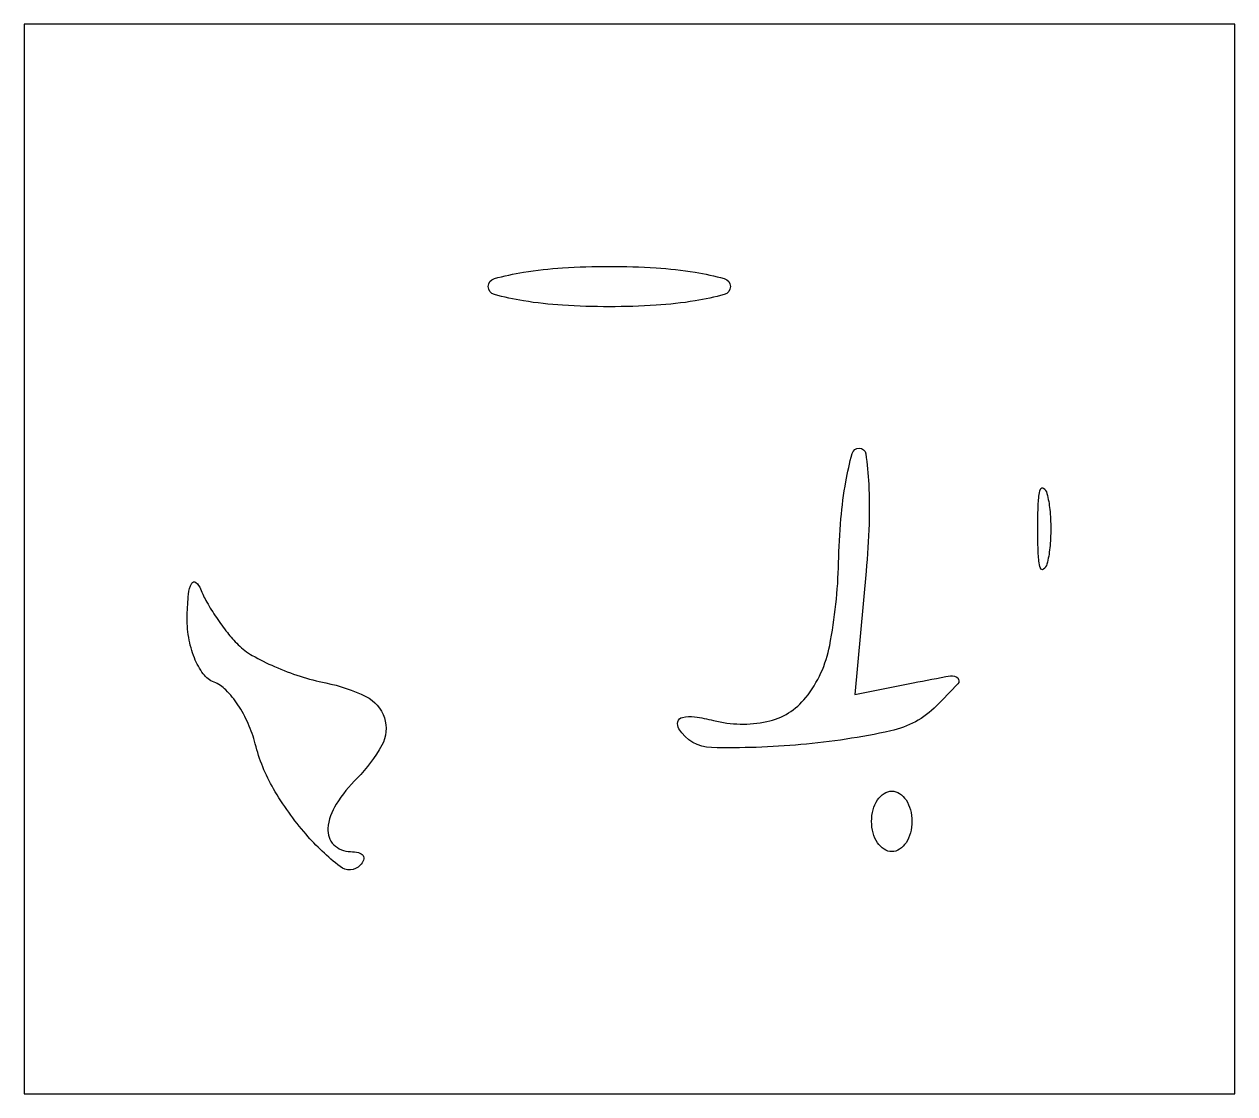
# Model space of a CAD drawing. Extents: x 0 to 60, y 1 to 54.
import ezdxf

# ---------------------------------------------------------------- set-up
doc = ezdxf.new("R2010")
doc.units = 0

msp = doc.modelspace()

# ---------------------------------------------------------------- linework, layer by layer
msp.add_lwpolyline([(0, 27.5), (0, 1), (30, 1), (60, 1), (60, 27.5), (60, 54), (30, 54), (0, 54)], close=True)
for points in [[(35, 41, -0.339565), (34.696775, 40.604992, -0.024068), (33.25, 40.291667, -0.025878), (31.316313, 40.071434, -0.015416), (29, 40, -0.015416), (26.683687, 40.071434, -0.025878), (24.75, 40.291667, -0.024068), (23.303225, 40.604992, -0.339565), (23, 41, -0.339565), (23.303225, 41.395008, -0.024068), (24.75, 41.708333, -0.025878), (26.683687, 41.928566, -0.015416), (29, 42, -0.015416), (31.316313, 41.928566, -0.025878), (33.25, 41.708333, -0.024068), (34.696775, 41.395008, -0.339565)], [(41.723924, 26.892007), (41.170071, 20.784014), (44.053785, 21.360757, -0.005101), (45.91411, 21.713125, -0.242907), (46.268131, 21.603773, -0.406412), (46.274663, 21.314517, -0.009106), (45.217059, 20.21875, -0.143723), (42.948674, 18.981249, -0.031265), (38.495378, 18.301758, -0.027861), (34.067894, 18.154723, -0.253934), (32.450117, 19.080712, -0.209825), (32.400768, 19.43109, -0.271362), (32.629998, 19.652087, -0.095393), (33.228017, 19.680179, -0.025557), (34.166211, 19.49549, 0.113462), (36.81356, 19.44382, 0.175348), (38.739451, 20.63418, 0.120514), (39.922632, 23.213029, 0.041608), (40.364023, 27.318168, -0.014699), (40.480246, 29.495055, -0.023949), (40.721168, 31.328957, -0.020666), (41.032967, 32.724349, -0.33907), (41.388889, 32.998208, -0.376814), (41.713054, 32.714635, -0.019142), (41.853972, 31.205251, -0.022748), (41.872354, 29.233834, -0.013567)], [(50.689326, 27.25, -0.161593), (50.521012, 26.99086, -0.542911), (50.366341, 27.042188, -0.052887), (50.259713, 27.748017, -0.011065), (50.232003, 29, -0.011065), (50.259713, 30.251983, -0.052887), (50.366341, 30.957812, -0.542911), (50.521012, 31.00914, -0.161593), (50.689326, 30.75, -0.039571), (50.831531, 29.952734, -0.024357), (50.877971, 29, -0.024357), (50.831531, 28.047266, -0.039571)], [(10.602679, 23.254464, 0.067616), (11.305834, 22.71951, 0.02601), (12.405859, 22.169922, 0.025181), (13.677213, 21.68996, 0.028315), (14.941964, 21.361607, -0.065369), (16.934457, 20.683692, -0.200989), (17.850152, 19.630342, -0.208751), (17.723703, 18.26993, -0.070397), (16.5, 16.642857, 0.054772), (15.461398, 15.347856, 0.119383), (15.052735, 14.15043, 0.221626), (15.34274, 13.343333, 0.200016), (16.166667, 13, -0.059575), (16.566759, 12.952159, -0.178606), (16.79169, 12.801065, -0.250575), (16.821597, 12.580488, -0.107695), (16.656107, 12.322773, -0.377893), (15.651928, 12.259638, -0.049526), (13.9664, 13.857773, -0.046597), (12.35763, 16.111676, -0.070335), (11.450194, 18.34242, 0.043225), (11.104604, 19.343847, 0.04261), (10.590655, 20.276042, 0.045962), (9.995582, 21.010574, 0.10833), (9.409753, 21.396258, -0.144136), (8.874794, 21.805227, -0.062782), (8.436905, 22.594748, -0.054712), (8.153083, 23.613629, -0.04772), (8.078947, 24.718615, -0.01693), (8.143835, 25.759927, -0.093866), (8.299888, 26.296008, -0.48124), (8.507799, 26.338865, -0.126414), (8.739662, 26.017857, 0.035444), (9.054395, 25.35773, 0.01936), (9.526902, 24.594727, 0.019206), (10.06953, 23.852982, 0.028858)], [(44, 14.5, -0.064853), (43.925306, 13.926543, -0.082425), (43.70625, 13.440625, -0.098894), (43.381354, 13.115568, -0.148195), (43, 13, -0.148195), (42.618646, 13.115568, -0.098894), (42.29375, 13.440625, -0.082425), (42.074694, 13.926543, -0.064853), (42, 14.5, -0.064853), (42.074694, 15.073457, -0.082425), (42.29375, 15.559375, -0.098894), (42.618646, 15.884432, -0.148195), (43, 16, -0.148195), (43.381354, 15.884432, -0.098894), (43.70625, 15.559375, -0.082425), (43.925306, 15.073457, -0.064853)]]:
    msp.add_lwpolyline(points, format="xyb", close=True)

doc.saveas('drawing.dxf')
